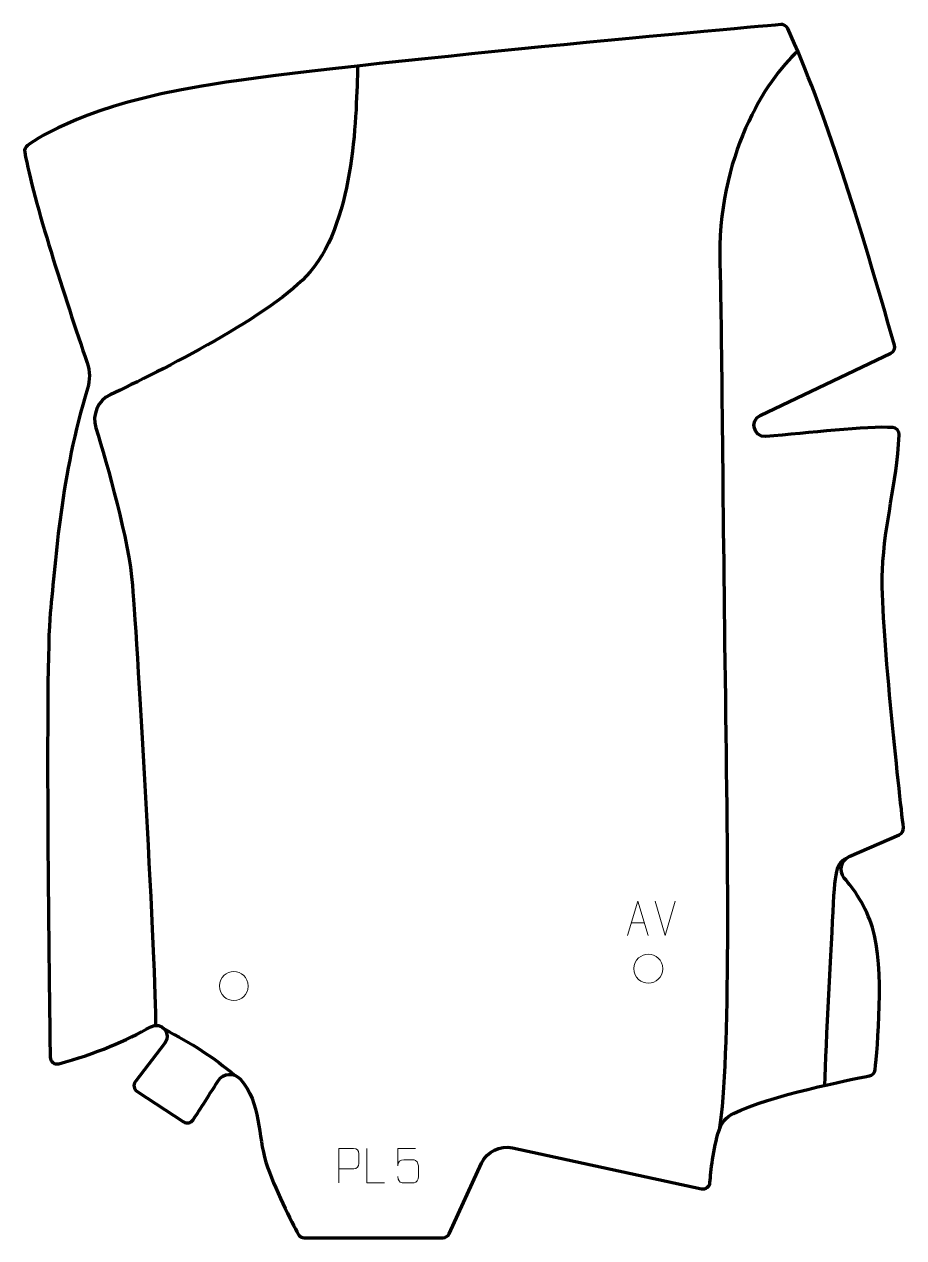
# Model space of a CAD drawing. Header units: millimetres. Extents: x -320 to 320, y -441 to 441.
import ezdxf

# ---------------------------------------------------------------- set-up
doc = ezdxf.new("R2010")
doc.units = ezdxf.units.MM
doc.header["$MEASUREMENT"] = 0
for name, color, linetype in [('layer 1', 7, 'Continuous'), ('layer 2', 7, 'Continuous'), ('layer 3', 7, 'Continuous')]:
    doc.layers.add(name, color=color, linetype=linetype)

msp = doc.modelspace()

# ---------------------------------------------------------------- linework, layer by layer
at = {"layer": 'layer 1', "color": 250, "lineweight": 9}
for points, knots in [([(118.8837, -221.2861), (118.8837, -221.2861), (126.2547, -196.3326), (126.2547, -196.3326), (126.2547, -196.3326), (126.2547, -196.3326), (133.8246, -221.2861), (133.8246, -221.2861)], [0, 0, 0, 0, 0.33333333, 0.33333333, 0.33333333, 0.33333333, 1, 1, 1, 1]), ([(123.5266, -245.3356), (123.5973, -238.6952), (128.8713, -234.8492), (134.0266, -234.9462), (134.0266, -234.9462), (139.1819, -234.8492), (144.4559, -238.9126), (144.5266, -245.553), (144.5266, -245.553), (144.1564, -251.8823), (139.7145, -255.913), (134.0266, -255.9424), (134.0266, -255.9424), (128.8713, -256.0394), (123.5973, -251.976), (123.5266, -245.3356)], [0, 0, 0, 0, 0.2, 0.2, 0.2, 0.2, 0.4, 0.4, 0.4, 0.4, 0.6, 0.6, 0.6, 0.6, 1, 1, 1, 1]), ([(-177.8684, -257.9612), (-177.7977, -251.3208), (-172.5237, -247.4748), (-167.3684, -247.5718), (-167.3684, -247.5718), (-162.2131, -247.4748), (-156.9391, -251.5382), (-156.8684, -258.1786), (-156.8684, -258.1786), (-157.2386, -264.5079), (-161.6805, -268.5386), (-167.3684, -268.568), (-167.3684, -268.568), (-172.5237, -268.665), (-177.7977, -264.6016), (-177.8684, -257.9612)], [0, 0, 0, 0, 0.2, 0.2, 0.2, 0.2, 0.4, 0.4, 0.4, 0.4, 0.6, 0.6, 0.6, 0.6, 1, 1, 1, 1]), ([(-91.0531, -401.0698), (-91.0531, -401.0698), (-91.0531, -376.1162), (-91.0531, -376.1162), (-91.0531, -376.1162), (-87.4581, -376.1162), (-83.8628, -376.1162), (-80.2674, -376.1162), (-80.2674, -376.1162), (-77.9422, -376.1541), (-76.3848, -377.6442), (-76.389, -380.0103), (-76.389, -380.0103), (-76.3894, -382.046), (-76.3894, -385.1053), (-76.389, -387.1413), (-76.389, -387.1413), (-76.3955, -389.0167), (-78.2077, -390.9586), (-80.2173, -390.9777), (-80.2173, -390.9777), (-80.2173, -390.9777), (-91.0531, -390.9777), (-91.0531, -390.9777)], [0, 0, 0, 0, 0.14285714, 0.14285714, 0.14285714, 0.14285714, 0.28571429, 0.28571429, 0.28571429, 0.28571429, 0.42857143, 0.42857143, 0.42857143, 0.42857143, 0.57142857, 0.57142857, 0.57142857, 0.57142857, 0.71428571, 0.71428571, 0.71428571, 0.71428571, 1, 1, 1, 1]), ([(-57.7128, -401.0697), (-57.7128, -401.0697), (-70.6619, -401.0697), (-70.6619, -401.0697), (-70.6619, -401.0697), (-70.6619, -401.0697), (-70.6619, -376.1161), (-70.6619, -376.1161)], [0, 0, 0, 0, 0.33333333, 0.33333333, 0.33333333, 0.33333333, 1, 1, 1, 1]), ([(-35.2678, -376.1381), (-35.2678, -376.1381), (-48.1195, -376.1381), (-48.1195, -376.1381), (-48.1195, -376.1381), (-48.1192, -380.3687), (-48.1192, -384.5996), (-48.1195, -388.8308), (-48.1195, -388.8308), (-48.1198, -385.5207), (-46.4888, -384.4489), (-43.6768, -384.3884), (-43.6768, -384.3884), (-41.2372, -384.3881), (-38.7977, -384.3881), (-36.3585, -384.3884), (-36.3585, -384.3884), (-34.7087, -384.3816), (-33.2338, -386.7621), (-33.2053, -388.8308), (-33.2053, -388.8308), (-33.2056, -391.4181), (-33.2056, -394.0057), (-33.2053, -396.5934), (-33.2053, -396.5934), (-33.1591, -398.5528), (-34.6585, -400.9891), (-36.2844, -401.0476), (-36.2844, -401.0476), (-38.2409, -401.0473), (-43.1359, -401.0473), (-45.0929, -401.0476), (-45.0929, -401.0476), (-46.9384, -401.0564), (-48.0455, -399.0916), (-48.0663, -396.5405)], [0, 0, 0, 0, 0.1, 0.1, 0.1, 0.1, 0.2, 0.2, 0.2, 0.2, 0.3, 0.3, 0.3, 0.3, 0.4, 0.4, 0.4, 0.4, 0.5, 0.5, 0.5, 0.5, 0.6, 0.6, 0.6, 0.6, 0.7, 0.7, 0.7, 0.7, 0.8, 0.8, 0.8, 0.8, 1, 1, 1, 1])]:
    msp.add_open_spline(points, degree=3, knots=knots, dxfattribs=at)
for points in [[(146.2432, -221.2934), (146.2432, -221.2934), (138.9214, -196.3398), (138.9214, -196.3398)], [(153.5651, -196.3398), (153.5651, -196.3398), (146.2433, -221.2934), (146.2433, -221.2934)], [(121.6063, -212.0367), (121.6063, -212.0367), (131.102, -212.0367), (131.102, -212.0367)]]:
    msp.add_open_spline(points, degree=3, dxfattribs=at)
at = {"layer": 'layer 2', "color": 230, "lineweight": 200}
msp.add_open_spline([(-294.6964, -314.5162), (-297.8315, -315.3332), (-300.9028, -312.9866), (-300.9486, -309.7459), (-300.9486, -309.7459), (-301.547, -267.51), (-304.7703, -26.119), (-300.8573, 13.021), (-300.8573, 13.021), (-296.7654, 53.9556), (-293.1067, 113.1958), (-273.7538, 176.4266), (-273.7538, 176.4266), (-271.896, 182.4962), (-271.9708, 188.9922), (-274.0197, 195), (-274.0197, 195), (-290.1159, 242.1947), (-312.8323, 311.8831), (-319.4114, 348.1698), (-319.4114, 348.1698), (-319.7524, 350.0526), (-318.9841, 351.9618), (-317.4389, 353.0903), (-317.4389, 353.0903), (-308.2656, 359.7882), (-272.6161, 382.2996), (-192.1569, 395.9821), (-192.1569, 395.9821), (-102.5591, 411.219), (194.792, 437.8251), (230.352, 440.9803), (230.352, 440.9803), (232.4531, 441.167), (234.4421, 440.0166), (235.329, 438.102), (235.329, 438.102), (262.2586, 379.9547), (287.7525, 296.2049), (312.9902, 207.8796), (312.9902, 207.8796), (313.664, 205.5213), (312.5284, 203.0197), (310.3091, 201.9766), (310.3091, 201.9766), (310.3091, 201.9766), (215.4207, 156.7258), (215.4207, 156.7258), (215.4207, 156.7258), (207.3692, 152.9412), (210.5784, 140.8127), (219.4476, 141.5048), (219.4476, 141.5048), (249.904, 143.8808), (292.9714, 149.2398), (311.6743, 147.9815), (311.6743, 147.9815), (314.3995, 147.7984), (316.4767, 145.4644), (316.3384, 142.7353), (316.3384, 142.7353), (314.409, 104.5919), (305.9787, 81.1269), (304.1471, 44.0207), (304.1471, 44.0207), (302.416, 8.9532), (316.7924, -119.459), (319.4591, -142.8464), (319.4591, -142.8464), (319.7078, -145.0287), (318.5041, -147.1157), (316.4922, -147.9949), (316.4922, -147.9949), (316.4922, -147.9949), (280.1332, -163.8808), (280.1332, -163.8808), (280.1332, -163.8808), (273.9934, -166.5637), (272.1607, -174.42), (276.5098, -179.518), (276.5098, -179.518), (283.3861, -187.5793), (292.2553, -200.1164), (296.9956, -215.4202), (296.9956, -215.4202), (306.0743, -244.7297), (300.5078, -303.6961), (298.8473, -319.0191), (298.8473, -319.0191), (298.6099, -321.2112), (296.9681, -322.9867), (294.802, -323.3949), (294.802, -323.3949), (279.9476, -326.1938), (223.2132, -337.4319), (195.8545, -350.6893), (195.8545, -350.6893), (190.8836, -353.0981), (187.1162, -357.4376), (185.4599, -362.7085), (185.4599, -362.7085), (181.0149, -376.858), (179.3936, -392.6283), (178.8189, -400.8949), (178.8189, -400.8949), (178.6076, -403.9327), (175.7519, -406.074), (172.7758, -405.4313), (172.7758, -405.4313), (172.7758, -405.4313), (35.184, -375.7076), (35.184, -375.7076), (35.184, -375.7076), (26.0305, -373.7303), (16.7316, -378.3704), (12.8049, -386.8744), (12.8049, -386.8744), (12.8049, -386.8744), (-10.845, -438.0957), (-10.845, -438.0957), (-10.845, -438.0957), (-11.6624, -439.8659), (-13.4344, -440.9997), (-15.3842, -440.9997), (-15.3842, -440.9997), (-15.3842, -440.9997), (-116.2163, -440.9997), (-116.2163, -440.9997), (-116.2163, -440.9997), (-118.0686, -440.9997), (-119.7683, -439.9774), (-120.6347, -438.3391), (-120.6347, -438.3391), (-124.9693, -430.1437), (-138.0828, -404.7158), (-144.0045, -386.1548), (-144.0045, -386.1548), (-150.109, -367.0201), (-147.1809, -343.3674), (-162.8016, -325.5807), (-162.8016, -325.5807), (-167.2046, -320.567), (-175.2084, -321.2497), (-178.7577, -326.9001), (-178.7577, -326.9001), (-186.202, -338.7517), (-193.2964, -349.6119), (-197.0394, -355.2966), (-197.0394, -355.2966), (-198.5531, -357.5957), (-201.6392, -358.2388), (-203.945, -356.7359), (-203.945, -356.7359), (-203.945, -356.7359), (-237.6995, -334.7314), (-237.6995, -334.7314), (-237.6995, -334.7314), (-240.1372, -333.1425), (-240.7087, -329.8148), (-238.9412, -327.503), (-238.9412, -327.503), (-238.9412, -327.503), (-217.5495, -299.52), (-217.5495, -299.52), (-217.5495, -299.52), (-212.2765, -292.6217), (-220.2165, -283.4421), (-227.7995, -287.6698), (-227.7995, -287.6698), (-245.1717, -297.356), (-267.6836, -307.4748), (-294.6964, -314.5162)], degree=3, knots=[0, 0, 0, 0, 0.02272727, 0.02272727, 0.02272727, 0.02272727, 0.04545455, 0.04545455, 0.04545455, 0.04545455, 0.06818182, 0.06818182, 0.06818182, 0.06818182, 0.09090909, 0.09090909, 0.09090909, 0.09090909, 0.11363636, 0.11363636, 0.11363636, 0.11363636, 0.13636364, 0.13636364, 0.13636364, 0.13636364, 0.15909091, 0.15909091, 0.15909091, 0.15909091, 0.18181818, 0.18181818, 0.18181818, 0.18181818, 0.20454545, 0.20454545, 0.20454545, 0.20454545, 0.22727273, 0.22727273, 0.22727273, 0.22727273, 0.25, 0.25, 0.25, 0.25, 0.27272727, 0.27272727, 0.27272727, 0.27272727, 0.29545455, 0.29545455, 0.29545455, 0.29545455, 0.31818182, 0.31818182, 0.31818182, 0.31818182, 0.34090909, 0.34090909, 0.34090909, 0.34090909, 0.36363636, 0.36363636, 0.36363636, 0.36363636, 0.38636364, 0.38636364, 0.38636364, 0.38636364, 0.40909091, 0.40909091, 0.40909091, 0.40909091, 0.43181818, 0.43181818, 0.43181818, 0.43181818, 0.45454545, 0.45454545, 0.45454545, 0.45454545, 0.47727273, 0.47727273, 0.47727273, 0.47727273, 0.5, 0.5, 0.5, 0.5, 0.52272727, 0.52272727, 0.52272727, 0.52272727, 0.54545455, 0.54545455, 0.54545455, 0.54545455, 0.56818182, 0.56818182, 0.56818182, 0.56818182, 0.59090909, 0.59090909, 0.59090909, 0.59090909, 0.61363636, 0.61363636, 0.61363636, 0.61363636, 0.63636364, 0.63636364, 0.63636364, 0.63636364, 0.65909091, 0.65909091, 0.65909091, 0.65909091, 0.68181818, 0.68181818, 0.68181818, 0.68181818, 0.70454545, 0.70454545, 0.70454545, 0.70454545, 0.72727273, 0.72727273, 0.72727273, 0.72727273, 0.75, 0.75, 0.75, 0.75, 0.77272727, 0.77272727, 0.77272727, 0.77272727, 0.79545455, 0.79545455, 0.79545455, 0.79545455, 0.81818182, 0.81818182, 0.81818182, 0.81818182, 0.84090909, 0.84090909, 0.84090909, 0.84090909, 0.86363636, 0.86363636, 0.86363636, 0.86363636, 0.88636364, 0.88636364, 0.88636364, 0.88636364, 0.90909091, 0.90909091, 0.90909091, 0.90909091, 0.93181818, 0.93181818, 0.93181818, 0.93181818, 0.95454545, 0.95454545, 0.95454545, 0.95454545, 1, 1, 1, 1], dxfattribs=at)
at = {"layer": 'layer 3', "color": 142, "lineweight": 200}
for points, knots in [([(242.6348, 421.6318), (219.5113, 400.567), (183.6528, 345.5524), (186.0433, 265.8663), (186.0433, 265.8663), (187.1951, 227.4734), (187.9363, 109.5878), (189.6571, -21.787), (189.6571, -21.787), (191.5078, -163.0886), (194.021, -310.7399), (185.4601, -362.7086)], [0, 0, 0, 0, 0.25, 0.25, 0.25, 0.25, 0.5, 0.5, 0.5, 0.5, 1, 1, 1, 1]), ([(-77.3499, 410.8009), (-78.5146, 377.6574), (-78.5146, 300.561), (-111.983, 261.1166), (-111.983, 261.1166), (-138.1828, 230.2379), (-222.0109, 188.4916), (-257.1854, 171.8158), (-257.1854, 171.8158), (-266.1511, 167.5652), (-270.641, 157.3854), (-267.7372, 147.8971), (-267.7372, 147.8971), (-259.3845, 120.6048), (-243.6845, 66.0259), (-241.0743, 33.4017), (-241.0743, 33.4017), (-237.4886, -11.4219), (-223.7444, -249.8507), (-224.341, -286.6161)], [0, 0, 0, 0, 0.16666667, 0.16666667, 0.16666667, 0.16666667, 0.33333333, 0.33333333, 0.33333333, 0.33333333, 0.5, 0.5, 0.5, 0.5, 0.66666667, 0.66666667, 0.66666667, 0.66666667, 1, 1, 1, 1]), ([(280.133, -163.8808), (272.6022, -168.5911), (269.9127, -167.0967), (268.4186, -197.8756), (268.4186, -197.8756), (266.9246, -228.6544), (262.8613, -299.6996), (262.2038, -330.217)], [0, 0, 0, 0, 0.33333333, 0.33333333, 0.33333333, 0.33333333, 1, 1, 1, 1])]:
    msp.add_open_spline(points, degree=3, knots=knots, dxfattribs=at)
msp.add_open_spline([(-217.8108, -289.4742), (-198.4549, -299.1572), (-181.5703, -310.3512), (-166.7878, -322.8297)], degree=3, dxfattribs=at)

doc.saveas('drawing.dxf')
